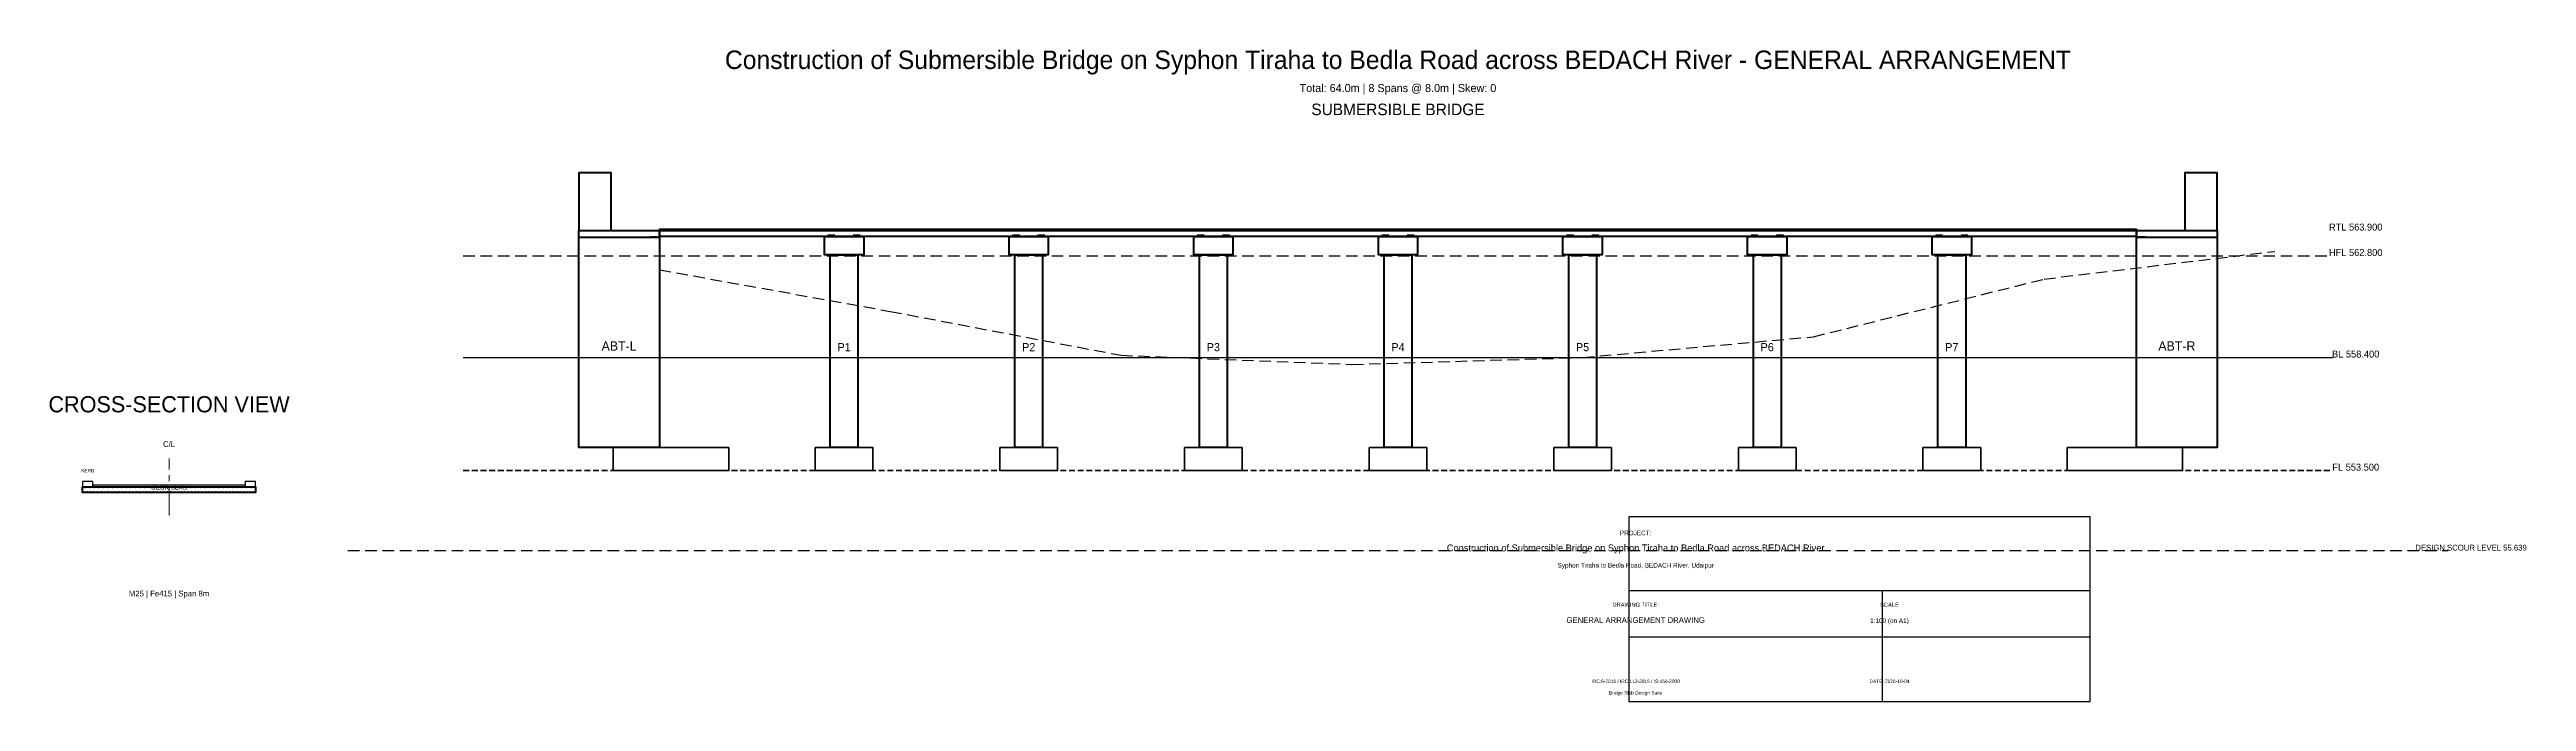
# Model space of a CAD drawing. Header units: metres. Extents: x -26 to 81, y -14 to 592.
# Drawn here: x -26.4 to 80.9, y 563.5 to 591.7 of the extents above.
import ezdxf
from ezdxf.enums import TextEntityAlignment as Align

# ---------------------------------------------------------------- set-up
doc = ezdxf.new("R2010")
doc.units = ezdxf.units.M
for name, pattern in [('CENTER', [2, 1.25, -0.25, 0.25, -0.25]), ('DASHED', [0.75, 0.5, -0.25]), ('HIDDEN', [0.375, 0.25, -0.125])]:
    doc.linetypes.add(name, pattern=pattern)
for name, color, linetype, lineweight in [('A-GRID', 8, 'CENTER', 15), ('A-TEXT', 7, 'CONTINUOUS', 18), ('A-TITLE', 7, 'CONTINUOUS', 25), ('G-BED', 32, 'CONTINUOUS', 25), ('G-HFL', 150, 'DASHED', 25), ('G-NGL', 30, 'DASHED', 25), ('H-CONC', 253, 'CONTINUOUS', 15), ('S-ABUT', 5, 'CONTINUOUS', 50), ('S-BEARING', 6, 'CONTINUOUS', 30), ('S-DECK', 4, 'CONTINUOUS', 50), ('S-FNDTN', 2, 'HIDDEN', 35), ('S-KERB', 8, 'CONTINUOUS', 25), ('S-PIER', 3, 'CONTINUOUS', 50), ('S-PIERCAP', 3, 'CONTINUOUS', 40), ('X-REBAR', 1, 'CONTINUOUS', 18)]:
    doc.layers.add(name, color=color, linetype=linetype, lineweight=lineweight)

msp = doc.modelspace()

# ---------------------------------------------------------------- hatches: boundary and pattern name
at = {"layer": 'H-CONC'}
h = msp.add_hatch(dxfattribs=at)
h.set_pattern_fill('ANSI31', color=256, scale=0.05, style=0)
h.set_pattern_definition([])
h.paths.add_polyline_path([(0, 583.9), (64, 583.9), (64, 583.65), (0, 583.65)])
h = msp.add_hatch(dxfattribs=at)
h.set_pattern_fill('ANSI31', color=256, scale=0.04, style=0)
h.set_pattern_definition([])
h.paths.add_polyline_path([(7.4, 582.85), (8.6, 582.85), (8.6, 574.5), (7.4, 574.5)])
h = msp.add_hatch(dxfattribs=at)
h.set_pattern_fill('ANSI31', color=256, scale=0.04, style=0)
h.set_pattern_definition([])
h.paths.add_polyline_path([(15.4, 582.85), (16.6, 582.85), (16.6, 574.5), (15.4, 574.5)])
h = msp.add_hatch(dxfattribs=at)
h.set_pattern_fill('ANSI31', color=256, scale=0.04, style=0)
h.set_pattern_definition([])
h.paths.add_polyline_path([(23.4, 582.85), (24.6, 582.85), (24.6, 574.5), (23.4, 574.5)])
h = msp.add_hatch(dxfattribs=at)
h.set_pattern_fill('ANSI31', color=256, scale=0.04, style=0)
h.set_pattern_definition([])
h.paths.add_polyline_path([(31.4, 582.85), (32.6, 582.85), (32.6, 574.5), (31.4, 574.5)])
h = msp.add_hatch(dxfattribs=at)
h.set_pattern_fill('ANSI31', color=256, scale=0.04, style=0)
h.set_pattern_definition([])
h.paths.add_polyline_path([(39.4, 582.85), (40.6, 582.85), (40.6, 574.5), (39.4, 574.5)])
h = msp.add_hatch(dxfattribs=at)
h.set_pattern_fill('ANSI31', color=256, scale=0.04, style=0)
h.set_pattern_definition([])
h.paths.add_polyline_path([(47.4, 582.85), (48.6, 582.85), (48.6, 574.5), (47.4, 574.5)])
h = msp.add_hatch(dxfattribs=at)
h.set_pattern_fill('ANSI31', color=256, scale=0.04, style=0)
h.set_pattern_definition([])
h.paths.add_polyline_path([(55.4, 582.85), (56.6, 582.85), (56.6, 574.5), (55.4, 574.5)])
h = msp.add_hatch(dxfattribs=at)
h.set_pattern_fill('ANSI32', color=256, scale=0.08, style=0)
h.set_pattern_definition([])
h.paths.add_polyline_path([(-2, 574.5), (3, 574.5), (3, 573.5), (-2, 573.5)])
h = msp.add_hatch(dxfattribs=at)
h.set_pattern_fill('ANSI32', color=256, scale=0.08, style=0)
h.set_pattern_definition([])
h.paths.add_polyline_path([(61, 574.5), (66, 574.5), (66, 573.5), (61, 573.5)])
h = msp.add_hatch(dxfattribs=at)
h.set_pattern_fill('ANSI31', color=256, scale=0.03, style=0)
h.set_pattern_definition([])
h.paths.add_polyline_path([(-25, 572.8), (-17.5, 572.8), (-17.5, 572.55), (-25, 572.55)])

# ---------------------------------------------------------------- linework, layer by layer
at = {"layer": 'A-GRID', "linetype": 'CENTER'}
msp.add_line((-21.25, 571.55), (-21.25, 574.025), dxfattribs=at)
at = {"layer": 'A-TITLE', "linetype": 'CONTINUOUS'}
for p, q in [((42, 568.3), (62, 568.3)), ((53, 563.5), (53, 568.3)), ((42, 566.3), (62, 566.3))]:
    msp.add_line(p, q, dxfattribs=at)
msp.add_lwpolyline([(42, 563.5), (62, 563.5), (62, 571.5), (42, 571.5)], close=True, dxfattribs=at)
at = {"layer": 'G-BED', "linetype": 'CONTINUOUS'}
msp.add_line((-8.5, 578.4), (72.5, 578.4), dxfattribs=at)
at = {"layer": 'G-BED', "linetype": 'DASHED'}
msp.add_line((-13.5, 570.039), (77.5, 570.039), dxfattribs=at)
at = {"layer": 'G-HFL', "linetype": 'DASHED'}
msp.add_line((-8.5, 582.8), (72.5, 582.8), dxfattribs=at)
at = {"layer": 'G-NGL', "linetype": 'DASHED'}
msp.add_lwpolyline([(0, 582.2), (10, 580.4), (20, 578.5), (30, 578.1), (40, 578.4), (50, 579.3), (60, 581.8), (70, 583)], dxfattribs=at)
at = {"layer": 'S-ABUT', "linetype": 'CONTINUOUS'}
for points in [[(-3.5, 583.9), (-2.1, 583.9), (-2.1, 586.4), (-3.5, 586.4)], [(66.1, 583.9), (67.5, 583.9), (67.5, 586.4), (66.1, 586.4)], [(-3.5, 583.9), (0, 583.9), (0, 574.5), (-3.5, 574.5)], [(64, 583.9), (67.5, 583.9), (67.5, 574.5), (64, 574.5)]]:
    msp.add_lwpolyline(points, close=True, dxfattribs=at)
at = {"layer": 'S-BEARING', "linetype": 'CONTINUOUS'}
for points in [[(-0.4, 583.65), (-0.1, 583.65), (-0.1, 583.6), (-0.4, 583.6)], [(7.3, 583.65), (7.6, 583.65), (7.6, 583.7), (7.3, 583.7)], [(8.4, 583.65), (8.7, 583.65), (8.7, 583.7), (8.4, 583.7)], [(15.3, 583.65), (15.6, 583.65), (15.6, 583.7), (15.3, 583.7)], [(16.4, 583.65), (16.7, 583.65), (16.7, 583.7), (16.4, 583.7)], [(23.3, 583.65), (23.6, 583.65), (23.6, 583.7), (23.3, 583.7)], [(24.4, 583.65), (24.7, 583.65), (24.7, 583.7), (24.4, 583.7)], [(31.3, 583.65), (31.6, 583.65), (31.6, 583.7), (31.3, 583.7)], [(32.4, 583.65), (32.7, 583.65), (32.7, 583.7), (32.4, 583.7)], [(39.3, 583.65), (39.6, 583.65), (39.6, 583.7), (39.3, 583.7)], [(40.4, 583.65), (40.7, 583.65), (40.7, 583.7), (40.4, 583.7)], [(47.3, 583.65), (47.6, 583.65), (47.6, 583.7), (47.3, 583.7)], [(48.4, 583.65), (48.7, 583.65), (48.7, 583.7), (48.4, 583.7)], [(55.3, 583.65), (55.6, 583.65), (55.6, 583.7), (55.3, 583.7)], [(56.4, 583.65), (56.7, 583.65), (56.7, 583.7), (56.4, 583.7)], [(64.1, 583.65), (64.4, 583.65), (64.4, 583.6), (64.1, 583.6)]]:
    msp.add_lwpolyline(points, close=True, dxfattribs=at)
at = {"layer": 'S-DECK', "linetype": 'CONTINUOUS'}
msp.add_line((0, 583.9), (64, 583.9), dxfattribs=at)
for points in [[(-3.5, 583.9), (0, 583.9), (0, 583.6), (-3.5, 583.6)], [(0, 583.9), (64, 583.9), (64, 583.65), (0, 583.65)], [(64, 583.9), (67.5, 583.9), (67.5, 583.6), (64, 583.6)], [(-25, 572.8), (-17.5, 572.8), (-17.5, 572.55), (-25, 572.55)]]:
    msp.add_lwpolyline(points, close=True, dxfattribs=at)
at = {"layer": 'S-FNDTN', "linetype": 'HIDDEN'}
msp.add_line((-8.5, 573.5), (72.5, 573.5), dxfattribs=at)
at = {"layer": 'S-FNDTN', "linetype": 'CONTINUOUS'}
for points in [[(-2, 574.5), (3, 574.5), (3, 573.5), (-2, 573.5)], [(6.75, 574.5), (9.25, 574.5), (9.25, 573.5), (6.75, 573.5)], [(14.75, 574.5), (17.25, 574.5), (17.25, 573.5), (14.75, 573.5)], [(22.75, 574.5), (25.25, 574.5), (25.25, 573.5), (22.75, 573.5)], [(30.75, 574.5), (33.25, 574.5), (33.25, 573.5), (30.75, 573.5)], [(38.75, 574.5), (41.25, 574.5), (41.25, 573.5), (38.75, 573.5)], [(46.75, 574.5), (49.25, 574.5), (49.25, 573.5), (46.75, 573.5)], [(54.75, 574.5), (57.25, 574.5), (57.25, 573.5), (54.75, 573.5)], [(61, 574.5), (66, 574.5), (66, 573.5), (61, 573.5)]]:
    msp.add_lwpolyline(points, close=True, dxfattribs=at)
at = {"layer": 'S-KERB', "linetype": 'CONTINUOUS'}
for points in [[(0, 583.975), (64, 583.975), (64, 583.9), (0, 583.9)], [(-25, 572.8), (-24.55, 572.8), (-24.55, 573.025), (-25, 573.025)], [(-24.55, 572.8), (-17.95, 572.8), (-17.95, 572.875), (-24.55, 572.875)], [(-17.95, 572.8), (-17.5, 572.8), (-17.5, 573.025), (-17.95, 573.025)]]:
    msp.add_lwpolyline(points, close=True, dxfattribs=at)
at = {"layer": 'S-PIER', "linetype": 'CONTINUOUS'}
for points in [[(7.4, 582.85), (8.6, 582.85), (8.6, 574.5), (7.4, 574.5)], [(15.4, 582.85), (16.6, 582.85), (16.6, 574.5), (15.4, 574.5)], [(23.4, 582.85), (24.6, 582.85), (24.6, 574.5), (23.4, 574.5)], [(31.4, 582.85), (32.6, 582.85), (32.6, 574.5), (31.4, 574.5)], [(39.4, 582.85), (40.6, 582.85), (40.6, 574.5), (39.4, 574.5)], [(47.4, 582.85), (48.6, 582.85), (48.6, 574.5), (47.4, 574.5)], [(55.4, 582.85), (56.6, 582.85), (56.6, 574.5), (55.4, 574.5)]]:
    msp.add_lwpolyline(points, close=True, dxfattribs=at)
at = {"layer": 'S-PIERCAP', "linetype": 'CONTINUOUS'}
for points in [[(7.15, 583.65), (8.85, 583.65), (8.85, 582.85), (7.15, 582.85)], [(15.15, 583.65), (16.85, 583.65), (16.85, 582.85), (15.15, 582.85)], [(23.15, 583.65), (24.85, 583.65), (24.85, 582.85), (23.15, 582.85)], [(31.15, 583.65), (32.85, 583.65), (32.85, 582.85), (31.15, 582.85)], [(39.15, 583.65), (40.85, 583.65), (40.85, 582.85), (39.15, 582.85)], [(47.15, 583.65), (48.85, 583.65), (48.85, 582.85), (47.15, 582.85)], [(55.15, 583.65), (56.85, 583.65), (56.85, 582.85), (55.15, 582.85)]]:
    msp.add_lwpolyline(points, close=True, dxfattribs=at)
at = {"layer": 'X-REBAR'}
for centre, radius in [((-24.925, 572.59), 0.01), ((-24.9, 572.76), 0.008), ((-24.775, 572.59), 0.01), ((-24.7, 572.76), 0.008), ((-24.625, 572.59), 0.01), ((-24.5, 572.76), 0.008), ((-24.475, 572.59), 0.01), ((-24.325, 572.59), 0.01), ((-24.3, 572.76), 0.008), ((-24.175, 572.59), 0.01), ((-24.1, 572.76), 0.008), ((-24.025, 572.59), 0.01), ((-23.9, 572.76), 0.008), ((-23.875, 572.59), 0.01), ((-23.725, 572.59), 0.01), ((-23.7, 572.76), 0.008), ((-23.575, 572.59), 0.01), ((-23.5, 572.76), 0.008), ((-23.425, 572.59), 0.01), ((-23.3, 572.76), 0.008), ((-23.275, 572.59), 0.01), ((-23.125, 572.59), 0.01), ((-23.1, 572.76), 0.008), ((-22.975, 572.59), 0.01), ((-22.9, 572.76), 0.008), ((-22.825, 572.59), 0.01), ((-22.7, 572.76), 0.008), ((-22.675, 572.59), 0.01), ((-22.525, 572.59), 0.01), ((-22.5, 572.76), 0.008), ((-22.375, 572.59), 0.01), ((-22.3, 572.76), 0.008), ((-22.225, 572.59), 0.01), ((-22.1, 572.76), 0.008), ((-22.075, 572.59), 0.01), ((-21.925, 572.59), 0.01), ((-21.9, 572.76), 0.008), ((-21.775, 572.59), 0.01), ((-21.7, 572.76), 0.008), ((-21.625, 572.59), 0.01), ((-21.5, 572.76), 0.008), ((-21.475, 572.59), 0.01), ((-21.325, 572.59), 0.01), ((-21.3, 572.76), 0.008), ((-21.175, 572.59), 0.01), ((-21.1, 572.76), 0.008), ((-21.025, 572.59), 0.01), ((-20.9, 572.76), 0.008), ((-20.875, 572.59), 0.01), ((-20.725, 572.59), 0.01), ((-20.7, 572.76), 0.008), ((-20.575, 572.59), 0.01), ((-20.5, 572.76), 0.008), ((-20.425, 572.59), 0.01), ((-20.3, 572.76), 0.008), ((-20.275, 572.59), 0.01), ((-20.125, 572.59), 0.01), ((-20.1, 572.76), 0.008), ((-19.975, 572.59), 0.01), ((-19.9, 572.76), 0.008), ((-19.825, 572.59), 0.01), ((-19.7, 572.76), 0.008), ((-19.675, 572.59), 0.01), ((-19.525, 572.59), 0.01), ((-19.5, 572.76), 0.008), ((-19.375, 572.59), 0.01), ((-19.3, 572.76), 0.008), ((-19.225, 572.59), 0.01), ((-19.1, 572.76), 0.008), ((-19.075, 572.59), 0.01), ((-18.925, 572.59), 0.01), ((-18.9, 572.76), 0.008), ((-18.775, 572.59), 0.01), ((-18.7, 572.76), 0.008), ((-18.625, 572.59), 0.01), ((-18.5, 572.76), 0.008), ((-18.475, 572.59), 0.01), ((-18.325, 572.59), 0.01), ((-18.3, 572.76), 0.008), ((-18.175, 572.59), 0.01), ((-18.1, 572.76), 0.008), ((-18.025, 572.59), 0.01), ((-17.9, 572.76), 0.008), ((-17.875, 572.59), 0.01), ((-17.725, 572.59), 0.01), ((-17.7, 572.76), 0.008), ((-17.575, 572.59), 0.01)]:
    msp.add_circle(centre, radius, dxfattribs=at)

# ---------------------------------------------------------------- texts
at = {"layer": 'A-GRID'}
msp.add_text('C/L', height=0.25, dxfattribs=at).set_placement((-21.25, 574.525), align=Align.CENTER)
at = {"layer": 'A-TEXT'}
for s, height, p in [('Construction of Submersible Bridge on Syphon Tiraha to Bedla Road across BEDACH River - GENERAL ARRANGEMENT', 0.8, (32, 590.9)), ('Total: 64.0m | 8 Spans @ 8.0m | Skew: 0', 0.35, (32, 589.9)), ('SUBMERSIBLE BRIDGE', 0.5, (32, 588.9)), ('RTL 563.900', 0.3, (73.5, 583.9)), ('ABT-L', 0.4, (-1.75, 578.7)), ('P1', 0.35, (8, 578.675)), ('P2', 0.35, (16, 578.675)), ('P3', 0.35, (24, 578.675)), ('P4', 0.35, (32, 578.675)), ('P5', 0.35, (40, 578.675)), ('P6', 0.35, (48, 578.675)), ('P7', 0.35, (56, 578.675)), ('ABT-R', 0.4, (65.75, 578.7)), ('CROSS-SECTION VIEW', 0.7, (-21.25, 576.025)), ('KERB', 0.15, (-24.775, 573.425)), ('FL 553.500', 0.3, (73.5, 573.5)), ('DECK SLAB', 0.2, (-21.25, 572.675)), ('M25 | Fe415 | Span 8m', 0.25, (-21.25, 568.05))]:
    msp.add_text(s, height=height, dxfattribs=at).set_placement(p, align=Align.CENTER)
at = {"layer": 'A-TITLE'}
for s, height, p in [('Construction of Submersible Bridge on Syphon Tiraha to Bedla Road across BEDACH River', 0.3, (42.3, 570)), ('PROJECT:', 0.2, (42.3, 570.7)), ('Syphon Tiraha to Bedla Road, BEDACH River, Udaipur', 0.2, (42.3, 569.3)), ('DRAWING TITLE:', 0.18, (42.3, 567.6)), ('SCALE', 0.18, (53.3, 567.6)), ('GENERAL ARRANGEMENT DRAWING', 0.25, (42.3, 566.9)), ('1:100 (on A1)', 0.2, (53.3, 566.9)), ('IRC:6-2016 / IRC:112-2015 / IS:456-2000', 0.15, (42.3, 564.3)), ('Bridge Slab Design Suite', 0.15, (42.3, 563.8)), ('DATE: 2026-10-04', 0.15, (53.3, 564.3))]:
    msp.add_text(s, height=height, dxfattribs=at).set_placement(p, align=Align.CENTER)
at = {"layer": 'G-BED'}
for s, height, p in [('BL 558.400', 0.3, (73.5, 578.4)), ('DESIGN SCOUR LEVEL 55.639', 0.25, (78.5, 570.039))]:
    msp.add_text(s, height=height, dxfattribs=at).set_placement(p, align=Align.CENTER)
at = {"layer": 'G-HFL'}
msp.add_text('HFL 562.800', height=0.3, dxfattribs=at).set_placement((73.5, 582.8), align=Align.CENTER)

doc.saveas('drawing.dxf')
